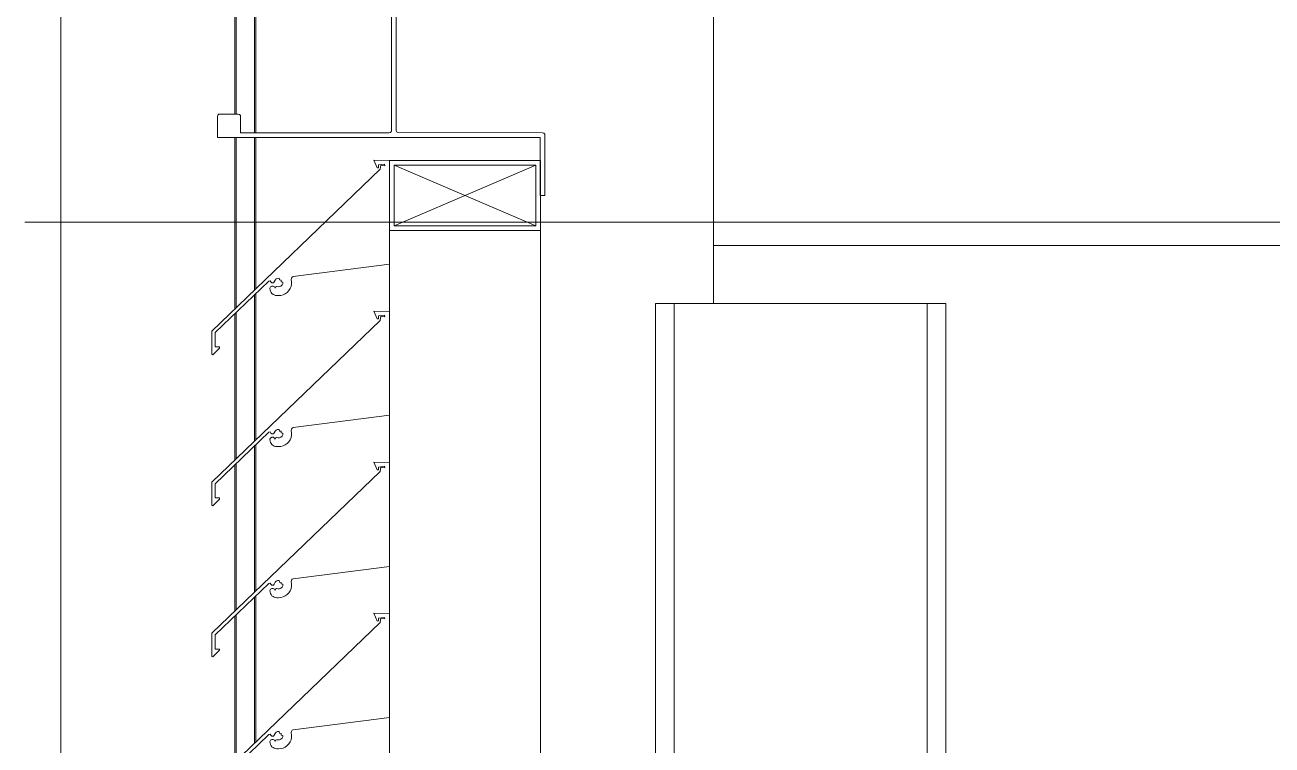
# Model space of a CAD drawing. Header units: millimetres. Extents: x -220592 to 404889, y -217665 to 38245.
# Drawn here: x 7563.78 to 7569.15, y -47999.67 to -47996.58 of the extents above; entities that cross this region are included whole.
import ezdxf

# ---------------------------------------------------------------- set-up
doc = ezdxf.new("R2010")
doc.units = ezdxf.units.MM
doc.linetypes.add('XKITLINE00', pattern=[0])
doc.layers.add('000 - 0_HIDE_OBJ_FRAMING_DEF_SUB_1', color=7, linetype='Continuous')
doc.layers.add('Part', color=7, linetype='Continuous', lineweight=0)
doc.layers.add('S-GRID', color=7, linetype='Continuous', lineweight=0)

# ---------------------------------------------------------------- blocks, each defined once
blk = doc.blocks.new('*A13473')
at = {"layer": '000 - 0_HIDE_OBJ_FRAMING_DEF_SUB_1', "color": 7, "linetype": 'XKITLINE00', "lineweight": 0}
blk.add_line((-170.903352, 212.440805), (-170.903352, 212.690805), dxfattribs=at)
blk = doc.blocks.new('*A13474')
at = {"layer": '000 - 0_HIDE_OBJ_FRAMING_DEF_SUB_1', "color": 7, "linetype": 'XKITLINE00', "lineweight": 0}
for p, q in [((-169.903485, 212.440805), (-171.153485, 212.440805)), ((-171.153485, 212.440805), (-171.153485, 184.940805)), ((-171.073485, 184.940805), (-171.073485, 212.440805)), ((-169.983485, 184.940805), (-169.983485, 212.440805)), ((-169.903485, 212.440805), (-169.903485, 209.690805))]:
    blk.add_line(p, q, dxfattribs=at)
blk = doc.blocks.new('*A14622')
at = {"layer": 'S-GRID', "color": 7, "linetype": 'XKITLINE00', "lineweight": 0}
blk.add_line((-173.867349, 212.790805), (-165.929849, 212.790805), dxfattribs=at)
blk = doc.blocks.new('*A14683')
at = {"layer": '000 - 0_HIDE_OBJ_FRAMING_DEF_SUB_1', "color": 7, "linetype": 'XKITLINE00', "lineweight": 0}
for p, q in [((-170.903349, 214.690805), (-166.903349, 214.690805)), ((-170.903349, 212.690805), (-170.903349, 214.690805)), ((-166.903349, 214.690805), (-166.903349, 212.690805)), ((-166.903349, 212.690805), (-170.903349, 212.690805))]:
    blk.add_line(p, q, dxfattribs=at)
blk = doc.blocks.new('*A14749')
at = {"layer": 'Part', "color": 7, "linetype": 'XKITLINE00', "lineweight": 0}
for p, q in [((-171.648652, 199.556249), (-171.648652, 212.756135)), ((-172.298652, 212.406131), (-172.298652, 212.610427)), ((-172.298652, 211.756131), (-172.298652, 211.960427)), ((-172.298652, 211.106131), (-172.298652, 211.310427)), ((-172.298652, 210.456131), (-172.298652, 210.660427))]:
    blk.add_line(p, q, dxfattribs=at)
blk = doc.blocks.new('*A14750')
at = {"layer": '000 - 0_HIDE_OBJ_FRAMING_DEF_SUB_1', "color": 7, "linetype": 'XKITLINE00', "lineweight": 0}
for p, q in [((-173.713199, 207.288511), (-173.713199, 220.088511)), ((-172.87913, 213.176245), (-172.87913, 214.136174)), ((-172.873025, 213.176244), (-172.873025, 214.136166)), ((-172.964598, 213.256119), (-172.964598, 214.056845)), ((-172.958493, 213.256174), (-172.958493, 214.056899)), ((-172.964598, 212.417389), (-172.964598, 213.15626)), ((-172.958493, 212.42325), (-172.958493, 213.156259)), ((-172.87913, 212.499453), (-172.87913, 213.156245)), ((-172.873025, 212.505315), (-172.873025, 213.156244)), ((-172.87913, 211.849453), (-172.87913, 212.478347)), ((-172.873025, 211.855315), (-172.873025, 212.484198)), ((-172.964598, 211.767389), (-172.964598, 212.396435)), ((-172.958493, 211.77325), (-172.958493, 212.402286)), ((-172.87913, 211.199453), (-172.87913, 211.828347)), ((-172.873025, 211.205315), (-172.873025, 211.834198)), ((-172.964598, 211.117389), (-172.964598, 211.746435)), ((-172.958493, 211.12325), (-172.958493, 211.752286)), ((-172.873025, 210.555315), (-172.873025, 211.184198)), ((-172.87913, 210.549453), (-172.87913, 211.178347)), ((-172.964598, 210.467389), (-172.964598, 211.096435)), ((-172.958493, 210.47325), (-172.958493, 211.102286))]:
    blk.add_line(p, q, dxfattribs=at)
blk = doc.blocks.new('*A14814')
at = {"layer": 'Part', "color": 7, "linetype": 'XKITLINE00', "lineweight": 0}
for p, q in [((-172.298462, 211.106123), (-172.366148, 211.108745)), ((-172.366148, 211.108745), (-172.350613, 211.075258)), ((-172.350613, 211.075258), (-172.34549, 211.07567)), ((-172.34549, 211.07567), (-172.345361, 211.087861)), ((-172.345361, 211.087861), (-172.320378, 211.091001)), ((-172.335358, 211.087332), (-172.338255, 211.068789)), ((-172.335358, 211.087332), (-172.318342, 211.084428)), ((-172.320378, 211.091001), (-172.318342, 211.084428)), ((-172.298455, 210.660453), (-172.298462, 211.106123)), ((-172.338255, 211.068789), (-173.063377, 210.372543)), ((-172.712461, 210.607423), (-172.298455, 210.660453)), ((-172.817326, 210.587579), (-172.812166, 210.588671)), ((-172.812166, 210.588671), (-172.808512, 210.584044)), ((-172.793971, 210.584553), (-172.790857, 210.592126)), ((-172.790857, 210.592126), (-172.78619, 210.596913)), ((-172.78619, 210.596913), (-172.780114, 210.599703)), ((-172.780114, 210.599703), (-172.773442, 210.600125)), ((-172.773442, 210.600125), (-172.77112, 210.592735)), ((-172.77112, 210.592735), (-172.763955, 210.591791)), ((-172.763955, 210.591791), (-172.765124, 210.584731)), ((-172.720912, 210.595159), (-172.720672, 210.600681)), ((-172.719426, 210.585025), (-172.720912, 210.595159)), ((-172.720672, 210.600681), (-172.717536, 210.605233)), ((-172.717536, 210.605233), (-172.712461, 210.607423)), ((-173.048341, 210.366176), (-172.817326, 210.587579)), ((-172.810019, 210.562761), (-172.812659, 210.557287)), ((-172.812659, 210.557287), (-172.812163, 210.549517)), ((-172.812163, 210.549517), (-172.810428, 210.544021)), ((-172.810428, 210.544021), (-172.807674, 210.538958)), ((-172.804875, 210.565998), (-172.810019, 210.562761)), ((-172.808512, 210.584044), (-172.804048, 210.58019)), ((-172.807674, 210.538958), (-172.804002, 210.534515)), ((-172.798797, 210.56601), (-172.804875, 210.565998)), ((-172.804048, 210.58019), (-172.798154, 210.580396)), ((-172.793641, 210.562792), (-172.798797, 210.56601)), ((-172.798154, 210.580396), (-172.793971, 210.584553)), ((-172.790699, 210.55732), (-172.793641, 210.562792)), ((-172.788669, 210.562301), (-172.790699, 210.55732)), ((-172.783858, 210.564708), (-172.788669, 210.562301)), ((-172.77794, 210.563803), (-172.783858, 210.564708)), ((-172.77144, 210.564147), (-172.77794, 210.563803)), ((-172.765472, 210.566745), (-172.77144, 210.564147)), ((-172.76079, 210.571267), (-172.765472, 210.566745)), ((-172.765124, 210.584731), (-172.757418, 210.583625)), ((-172.757988, 210.577141), (-172.76079, 210.571267)), ((-172.757418, 210.583625), (-172.757988, 210.577141)), ((-172.747074, 210.533445), (-172.738758, 210.539423)), ((-172.738758, 210.539423), (-172.731662, 210.54681)), ((-172.731662, 210.54681), (-172.726022, 210.55536)), ((-172.726022, 210.55536), (-172.722024, 210.56479)), ((-172.722024, 210.56479), (-172.719801, 210.574789)), ((-172.719801, 210.574789), (-172.719426, 210.585025)), ((-172.804002, 210.534515), (-172.799549, 210.530857)), ((-172.799549, 210.530857), (-172.794479, 210.528117)), ((-172.794479, 210.528117), (-172.788978, 210.526398)), ((-172.788978, 210.526398), (-172.78325, 210.525762)), ((-172.78325, 210.525762), (-172.776451, 210.525664)), ((-172.776451, 210.525664), (-172.766238, 210.526449)), ((-172.766238, 210.526449), (-172.756337, 210.529072)), ((-172.756337, 210.529072), (-172.747074, 210.533445)), ((-173.063377, 210.372543), (-173.062824, 210.273392)), ((-173.047999, 210.30483), (-173.048341, 210.366176)), ((-173.062824, 210.273392), (-173.058143, 210.270923)), ((-173.058143, 210.270923), (-173.029494, 210.299812)), ((-173.030579, 210.304733), (-173.047999, 210.30483)), ((-173.029494, 210.299812), (-173.030579, 210.304733))]:
    blk.add_line(p, q, dxfattribs=at)
blk = doc.blocks.new('*A14815')
at = {"layer": 'Part', "color": 7, "linetype": 'XKITLINE00', "lineweight": 0}
for p, q in [((-172.338255, 211.718789), (-173.063377, 211.022543)), ((-172.298462, 211.756123), (-172.366148, 211.758745)), ((-172.366148, 211.758745), (-172.350613, 211.725258)), ((-172.350613, 211.725258), (-172.34549, 211.72567)), ((-172.34549, 211.72567), (-172.345361, 211.737861)), ((-172.345361, 211.737861), (-172.320378, 211.741001)), ((-172.335358, 211.737332), (-172.338255, 211.718789)), ((-172.335358, 211.737332), (-172.318342, 211.734428)), ((-172.320378, 211.741001), (-172.318342, 211.734428)), ((-172.298455, 211.310453), (-172.298462, 211.756123)), ((-172.712461, 211.257423), (-172.298455, 211.310453)), ((-173.048341, 211.016176), (-172.817326, 211.237579)), ((-172.817326, 211.237579), (-172.812166, 211.238671)), ((-172.812166, 211.238671), (-172.808512, 211.234044)), ((-172.808512, 211.234044), (-172.804048, 211.23019)), ((-172.798154, 211.230396), (-172.793971, 211.234553)), ((-172.793971, 211.234553), (-172.790857, 211.242126)), ((-172.790857, 211.242126), (-172.78619, 211.246913)), ((-172.78619, 211.246913), (-172.780114, 211.249703)), ((-172.780114, 211.249703), (-172.773442, 211.250125)), ((-172.773442, 211.250125), (-172.77112, 211.242735)), ((-172.77112, 211.242735), (-172.763955, 211.241791)), ((-172.763955, 211.241791), (-172.765124, 211.234731)), ((-172.765124, 211.234731), (-172.757418, 211.233625)), ((-172.757418, 211.233625), (-172.757988, 211.227141)), ((-172.720912, 211.245159), (-172.720672, 211.250681)), ((-172.719426, 211.235025), (-172.720912, 211.245159)), ((-172.720672, 211.250681), (-172.717536, 211.255233)), ((-172.719801, 211.224789), (-172.719426, 211.235025)), ((-172.717536, 211.255233), (-172.712461, 211.257423)), ((-172.810019, 211.212761), (-172.812659, 211.207287)), ((-172.812659, 211.207287), (-172.812163, 211.199517)), ((-172.812163, 211.199517), (-172.810428, 211.194021)), ((-172.810428, 211.194021), (-172.807674, 211.188958)), ((-172.804875, 211.215998), (-172.810019, 211.212761)), ((-172.807674, 211.188958), (-172.804002, 211.184515)), ((-172.798797, 211.21601), (-172.804875, 211.215998)), ((-172.804048, 211.23019), (-172.798154, 211.230396)), ((-172.804002, 211.184515), (-172.799549, 211.180857)), ((-172.799549, 211.180857), (-172.794479, 211.178117)), ((-172.793641, 211.212792), (-172.798797, 211.21601)), ((-172.790699, 211.20732), (-172.793641, 211.212792)), ((-172.788669, 211.212301), (-172.790699, 211.20732)), ((-172.783858, 211.214708), (-172.788669, 211.212301)), ((-172.77794, 211.213803), (-172.783858, 211.214708)), ((-172.77144, 211.214147), (-172.77794, 211.213803)), ((-172.765472, 211.216745), (-172.77144, 211.214147)), ((-172.76079, 211.221267), (-172.765472, 211.216745)), ((-172.757988, 211.227141), (-172.76079, 211.221267)), ((-172.756337, 211.179072), (-172.747074, 211.183445)), ((-172.747074, 211.183445), (-172.738758, 211.189423)), ((-172.738758, 211.189423), (-172.731662, 211.19681)), ((-172.731662, 211.19681), (-172.726022, 211.20536)), ((-172.726022, 211.20536), (-172.722024, 211.21479)), ((-172.722024, 211.21479), (-172.719801, 211.224789)), ((-172.794479, 211.178117), (-172.788978, 211.176398)), ((-172.788978, 211.176398), (-172.78325, 211.175762)), ((-172.78325, 211.175762), (-172.776451, 211.175664)), ((-172.776451, 211.175664), (-172.766238, 211.176449)), ((-172.766238, 211.176449), (-172.756337, 211.179072)), ((-173.063377, 211.022543), (-173.062824, 210.923392)), ((-173.047999, 210.95483), (-173.048341, 211.016176)), ((-173.062824, 210.923392), (-173.058143, 210.920923)), ((-173.058143, 210.920923), (-173.029494, 210.949812)), ((-173.030579, 210.954733), (-173.047999, 210.95483)), ((-173.029494, 210.949812), (-173.030579, 210.954733))]:
    blk.add_line(p, q, dxfattribs=at)
blk = doc.blocks.new('*A14816')
at = {"layer": 'Part', "color": 7, "linetype": 'XKITLINE00', "lineweight": 0}
for p, q in [((-172.338255, 212.368789), (-173.063377, 211.672543)), ((-172.298462, 212.406123), (-172.366148, 212.408745)), ((-172.366148, 212.408745), (-172.350613, 212.375258)), ((-172.350613, 212.375258), (-172.34549, 212.37567)), ((-172.34549, 212.37567), (-172.345361, 212.387861)), ((-172.345361, 212.387861), (-172.320378, 212.391001)), ((-172.335358, 212.387332), (-172.338255, 212.368789)), ((-172.335358, 212.387332), (-172.318342, 212.384428)), ((-172.320378, 212.391001), (-172.318342, 212.384428)), ((-172.298455, 211.960453), (-172.298462, 212.406123)), ((-172.712461, 211.907423), (-172.298455, 211.960453)), ((-173.048341, 211.666176), (-172.817326, 211.887579)), ((-172.817326, 211.887579), (-172.812166, 211.888671)), ((-172.812166, 211.888671), (-172.808512, 211.884044)), ((-172.808512, 211.884044), (-172.804048, 211.88019)), ((-172.804048, 211.88019), (-172.798154, 211.880396)), ((-172.798154, 211.880396), (-172.793971, 211.884553)), ((-172.793971, 211.884553), (-172.790857, 211.892126)), ((-172.790857, 211.892126), (-172.78619, 211.896913)), ((-172.78619, 211.896913), (-172.780114, 211.899703)), ((-172.780114, 211.899703), (-172.773442, 211.900125)), ((-172.773442, 211.900125), (-172.77112, 211.892735)), ((-172.77112, 211.892735), (-172.763955, 211.891791)), ((-172.763955, 211.891791), (-172.765124, 211.884731)), ((-172.765124, 211.884731), (-172.757418, 211.883625)), ((-172.757988, 211.877141), (-172.76079, 211.871267)), ((-172.757418, 211.883625), (-172.757988, 211.877141)), ((-172.720912, 211.895159), (-172.720672, 211.900681)), ((-172.719426, 211.885025), (-172.720912, 211.895159)), ((-172.720672, 211.900681), (-172.717536, 211.905233)), ((-172.719801, 211.874789), (-172.719426, 211.885025)), ((-172.717536, 211.905233), (-172.712461, 211.907423)), ((-172.810019, 211.862761), (-172.812659, 211.857287)), ((-172.812659, 211.857287), (-172.812163, 211.849517)), ((-172.812163, 211.849517), (-172.810428, 211.844021)), ((-172.810428, 211.844021), (-172.807674, 211.838958)), ((-172.804875, 211.865998), (-172.810019, 211.862761)), ((-172.807674, 211.838958), (-172.804002, 211.834515)), ((-172.798797, 211.86601), (-172.804875, 211.865998)), ((-172.804002, 211.834515), (-172.799549, 211.830857)), ((-172.799549, 211.830857), (-172.794479, 211.828117)), ((-172.793641, 211.862792), (-172.798797, 211.86601)), ((-172.794479, 211.828117), (-172.788978, 211.826398)), ((-172.790699, 211.85732), (-172.793641, 211.862792)), ((-172.788669, 211.862301), (-172.790699, 211.85732)), ((-172.788978, 211.826398), (-172.78325, 211.825762)), ((-172.783858, 211.864708), (-172.788669, 211.862301)), ((-172.77794, 211.863803), (-172.783858, 211.864708)), ((-172.78325, 211.825762), (-172.776451, 211.825664)), ((-172.77144, 211.864147), (-172.77794, 211.863803)), ((-172.776451, 211.825664), (-172.766238, 211.826449)), ((-172.765472, 211.866745), (-172.77144, 211.864147)), ((-172.766238, 211.826449), (-172.756337, 211.829072)), ((-172.76079, 211.871267), (-172.765472, 211.866745)), ((-172.756337, 211.829072), (-172.747074, 211.833445)), ((-172.747074, 211.833445), (-172.738758, 211.839423)), ((-172.738758, 211.839423), (-172.731662, 211.84681)), ((-172.731662, 211.84681), (-172.726022, 211.85536)), ((-172.726022, 211.85536), (-172.722024, 211.86479)), ((-172.722024, 211.86479), (-172.719801, 211.874789)), ((-173.063377, 211.672543), (-173.062824, 211.573392)), ((-173.047999, 211.60483), (-173.048341, 211.666176)), ((-173.062824, 211.573392), (-173.058143, 211.570923)), ((-173.058143, 211.570923), (-173.029494, 211.599812)), ((-173.030579, 211.604733), (-173.047999, 211.60483)), ((-173.029494, 211.599812), (-173.030579, 211.604733))]:
    blk.add_line(p, q, dxfattribs=at)
blk = doc.blocks.new('*A14818')
at = {"layer": 'Part', "color": 7, "linetype": 'XKITLINE00', "lineweight": 0}
for p, q in [((-172.298652, 212.756135), (-172.298652, 213.056135)), ((-171.648652, 213.056135), (-172.298652, 213.056135)), ((-172.278652, 212.776135), (-171.668652, 213.036135)), ((-172.278652, 213.036135), (-171.668652, 212.776135)), ((-172.278652, 212.776135), (-172.278652, 213.036135)), ((-172.278652, 213.036135), (-171.668652, 213.036135)), ((-171.668652, 213.036135), (-171.668652, 212.776135)), ((-171.648652, 212.756135), (-171.648652, 213.056135)), ((-172.298652, 212.756135), (-171.648652, 212.756135)), ((-171.668652, 212.776135), (-172.278652, 212.776135))]:
    blk.add_line(p, q, dxfattribs=at)
blk = doc.blocks.new('*A14819')
at = {"layer": 'Part', "color": 7, "linetype": 'XKITLINE00', "lineweight": 0}
for p, q in [((-172.298462, 213.056123), (-172.366148, 213.058745)), ((-172.366148, 213.058745), (-172.350613, 213.025258)), ((-172.338255, 213.018789), (-173.063377, 212.322543)), ((-172.350613, 213.025258), (-172.34549, 213.02567)), ((-172.34549, 213.02567), (-172.345361, 213.037861)), ((-172.345361, 213.037861), (-172.320378, 213.041001)), ((-172.335358, 213.037332), (-172.338255, 213.018789)), ((-172.335358, 213.037332), (-172.318342, 213.034428)), ((-172.320378, 213.041001), (-172.318342, 213.034428)), ((-172.298455, 212.610453), (-172.298462, 213.056123)), ((-172.712461, 212.557423), (-172.298455, 212.610453)), ((-173.048341, 212.316176), (-172.817326, 212.537579)), ((-172.817326, 212.537579), (-172.812166, 212.538671)), ((-172.812166, 212.538671), (-172.808512, 212.534044)), ((-172.808512, 212.534044), (-172.804048, 212.53019)), ((-172.804048, 212.53019), (-172.798154, 212.530396)), ((-172.798154, 212.530396), (-172.793971, 212.534553)), ((-172.793971, 212.534553), (-172.790857, 212.542126)), ((-172.790857, 212.542126), (-172.78619, 212.546913)), ((-172.78619, 212.546913), (-172.780114, 212.549703)), ((-172.780114, 212.549703), (-172.773442, 212.550125)), ((-172.773442, 212.550125), (-172.77112, 212.542735)), ((-172.77112, 212.542735), (-172.763955, 212.541791)), ((-172.76079, 212.521267), (-172.765472, 212.516745)), ((-172.763955, 212.541791), (-172.765124, 212.534731)), ((-172.765124, 212.534731), (-172.757418, 212.533625)), ((-172.757988, 212.527141), (-172.76079, 212.521267)), ((-172.757418, 212.533625), (-172.757988, 212.527141)), ((-172.722024, 212.51479), (-172.719801, 212.524789)), ((-172.720912, 212.545159), (-172.720672, 212.550681)), ((-172.719426, 212.535025), (-172.720912, 212.545159)), ((-172.720672, 212.550681), (-172.717536, 212.555233)), ((-172.719801, 212.524789), (-172.719426, 212.535025)), ((-172.717536, 212.555233), (-172.712461, 212.557423)), ((-172.810019, 212.512761), (-172.812659, 212.507287)), ((-172.812659, 212.507287), (-172.812163, 212.499517)), ((-172.812163, 212.499517), (-172.810428, 212.494021)), ((-172.810428, 212.494021), (-172.807674, 212.488958)), ((-172.804875, 212.515998), (-172.810019, 212.512761)), ((-172.807674, 212.488958), (-172.804002, 212.484515)), ((-172.798797, 212.51601), (-172.804875, 212.515998)), ((-172.804002, 212.484515), (-172.799549, 212.480857)), ((-172.799549, 212.480857), (-172.794479, 212.478117)), ((-172.793641, 212.512792), (-172.798797, 212.51601)), ((-172.794479, 212.478117), (-172.788978, 212.476398)), ((-172.790699, 212.50732), (-172.793641, 212.512792)), ((-172.788669, 212.512301), (-172.790699, 212.50732)), ((-172.788978, 212.476398), (-172.78325, 212.475762)), ((-172.783858, 212.514708), (-172.788669, 212.512301)), ((-172.77794, 212.513803), (-172.783858, 212.514708)), ((-172.78325, 212.475762), (-172.776451, 212.475664)), ((-172.77144, 212.514147), (-172.77794, 212.513803)), ((-172.776451, 212.475664), (-172.766238, 212.476449)), ((-172.765472, 212.516745), (-172.77144, 212.514147)), ((-172.766238, 212.476449), (-172.756337, 212.479072)), ((-172.756337, 212.479072), (-172.747074, 212.483445)), ((-172.747074, 212.483445), (-172.738758, 212.489423)), ((-172.738758, 212.489423), (-172.731662, 212.49681)), ((-172.731662, 212.49681), (-172.726022, 212.50536)), ((-172.726022, 212.50536), (-172.722024, 212.51479)), ((-173.063377, 212.322543), (-173.062824, 212.223392)), ((-173.047999, 212.25483), (-173.048341, 212.316176)), ((-173.030579, 212.254733), (-173.047999, 212.25483)), ((-173.029494, 212.249812), (-173.030579, 212.254733)), ((-173.062824, 212.223392), (-173.058143, 212.220923)), ((-173.058143, 212.220923), (-173.029494, 212.249812))]:
    blk.add_line(p, q, dxfattribs=at)
blk = doc.blocks.new('*A14835')
at = {"layer": 'Part', "color": 7, "linetype": 'XKITLINE00', "lineweight": 0}
for p, q in [((-171.648937, 214.40603), (-171.648981, 214.15603)), ((-171.628937, 214.406027), (-171.648937, 214.40603)), ((-171.628982, 214.146027), (-171.628937, 214.406027)), ((-171.648981, 214.15603), (-173.03898, 214.156273)), ((-173.03898, 214.156273), (-173.038236, 214.062446)), ((-172.938996, 214.066255), (-172.938984, 214.136255)), ((-172.938984, 214.136255), (-172.295157, 214.135382)), ((-172.295157, 214.135382), (-172.29067, 214.131698)), ((-172.29067, 214.131698), (-172.288986, 214.126142)), ((-172.268224, 214.129965), (-172.26454, 214.134452)), ((-172.26454, 214.134452), (-172.258984, 214.136137)), ((-172.258984, 214.136137), (-171.635157, 214.136789)), ((-171.635157, 214.136789), (-171.630669, 214.140471)), ((-171.630669, 214.140471), (-171.628982, 214.146027)), ((-172.288986, 214.126142), (-172.289912, 213.182315)), ((-172.26915, 213.186138), (-172.268986, 214.126138)), ((-172.268986, 214.126138), (-172.268224, 214.129965)), ((-173.038236, 214.062446), (-173.034553, 214.057957)), ((-173.034553, 214.057957), (-173.028998, 214.056271)), ((-173.028998, 214.056271), (-172.945171, 214.057018)), ((-172.945171, 214.057018), (-172.940682, 214.0607)), ((-172.940682, 214.0607), (-172.938996, 214.066255)), ((-173.039139, 213.246273), (-173.039155, 213.156273)), ((-173.037453, 213.251828), (-173.039139, 213.246273)), ((-173.032965, 213.25551), (-173.037453, 213.251828)), ((-172.949138, 213.256257), (-173.032965, 213.25551)), ((-172.943582, 213.254571), (-172.949138, 213.256257)), ((-172.9399, 213.250082), (-172.943582, 213.254571)), ((-172.939152, 213.176255), (-172.9399, 213.250082)), ((-172.299152, 213.176144), (-172.939152, 213.176255)), ((-172.293596, 213.177828), (-172.299152, 213.176144)), ((-172.289912, 213.182315), (-172.293596, 213.177828)), ((-172.267465, 213.180582), (-172.26915, 213.186138)), ((-172.262978, 213.176899), (-172.267465, 213.180582)), ((-171.639152, 213.176028), (-172.262978, 213.176899)), ((-171.633596, 213.174342), (-171.639152, 213.176028)), ((-171.629914, 213.169854), (-171.633596, 213.174342)), ((-171.629199, 212.906027), (-171.629914, 213.169854)), ((-173.039155, 213.156273), (-171.649155, 213.15603)), ((-171.649155, 213.15603), (-171.649199, 212.90603)), ((-171.649199, 212.90603), (-171.629199, 212.906027))]:
    blk.add_line(p, q, dxfattribs=at)

msp = doc.modelspace()

# ---------------------------------------------------------------- block references
at = {"color": 7, "lineweight": 0}
for name in ['*A13473', '*A14750', '*A14683', '*A14835', '*A14819', '*A14818', '*A14622', '*A14749', '*A13474', '*A14816', '*A14815', '*A14814']:
    msp.add_blockref(name, (7737.6457, -48210.2152), dxfattribs=at)

doc.saveas('drawing.dxf')
